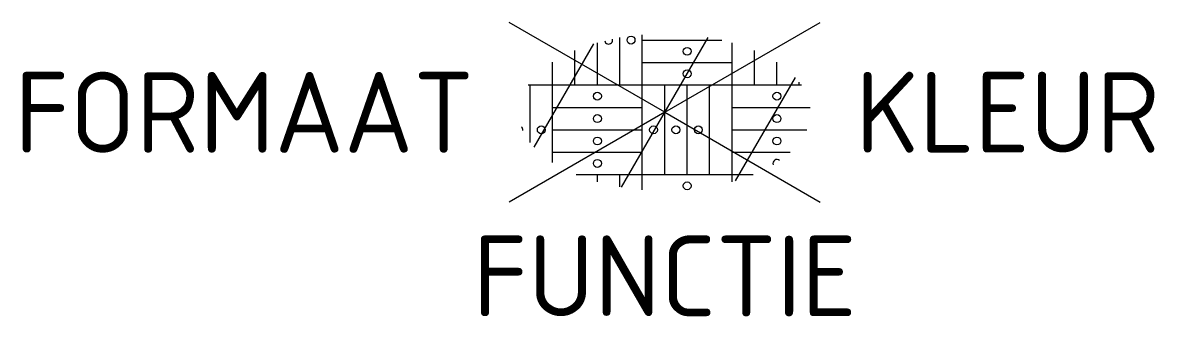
# Model space of a CAD drawing. Header units: metres. Extents: x -14.3 to 10.9, y -4.5 to 2.
import ezdxf
from ezdxf.enums import TextEntityAlignment as Align

# ---------------------------------------------------------------- set-up
doc = ezdxf.new("R2010")
doc.units = ezdxf.units.M
doc.styles.add('NLCS-ISO', font='NLCS-ISO.ttf')

msp = doc.modelspace()

# ---------------------------------------------------------------- linework, layer by layer
for p, q in [((0, 0), (-3.464, 2)), ((0, 0), (3.464, 2)), ((-2.912, -0.777), (-1.581, 1.529)), ((-1.5, 0.61), (-1.5, 1.552)), ((-1, 0.61), (-1, 1.665)), ((-0.964, -1.67), (0.965, 1.671)), ((-0.5, -1.729), (-0.5, 1.729)), ((-0.5, 1.61), (1.274, 1.61)), ((1.5, -1.552), (1.5, 1.552)), ((-2, 0.61), (-2, 1.379)), ((2, 0.61), (2, 1.379)), ((-2.513, 1.11), (-2.5, 1.11)), ((-2.5, -1.118), (-2.5, 1.118)), ((-0.5, 1.11), (1.5, 1.11)), ((2.5, 0.61), (2.5, 1.118)), ((1.581, -1.529), (2.912, 0.777)), ((-3.046, 0.61), (3.046, 0.61)), ((-3, -0.673), (-3, 0.61)), ((0, -1.39), (0, 0.61)), ((0.5, -1.39), (0.5, 0.61)), ((1, -1.39), (1, 0.61)), ((3, 0.61), (3, 0.673)), ((0, 0), (-3.464, -2)), ((-2.5, 0.11), (-0.5, 0.11)), ((0, 0), (3.464, -2)), ((1.5, 0.11), (3.244, 0.11)), ((-2.5, -0.39), (-0.5, -0.39)), ((1.5, -0.39), (3.168, -0.39)), ((-2.5, -0.89), (-0.5, -0.89)), ((1.5, -0.89), (2.798, -0.89)), ((-1.974, -1.39), (1.974, -1.39)), ((-1.5, -1.552), (-1.5, -1.39)), ((-1, -1.665), (-1, -1.39))]:
    msp.add_line(p, q)
for centre in [(-0.75, 1.61), (0.5, 1.36), (0.5, 0.86), (-1.5, 0.36), (2.5, 0.36), (-1.5, -0.14), (2.5, -0.14), (-2.75, -0.39), (-0.25, -0.39), (0.25, -0.39), (0.75, -0.39), (-1.5, -0.64), (2.5, -0.64), (-1.5, -1.14), (0.5, -1.64)]:
    msp.add_circle(centre, 0.0881)
for centre, start, end in [((-1.25, 1.61), 189.7023, 15.6233), ((-3.25, -0.39), 351.7515, 51.1428), ((2.5, -1.14), 45.6629, 199.7745)]:
    msp.add_arc(centre, 0.0881, start, end)

# ---------------------------------------------------------------- texts
at = {"style": 'NLCS-ISO'}
msp.add_attdef('FORMAAT', text='WF', height=1.8, dxfattribs=at).set_placement((-4.25, 0), align=Align.MIDDLE_RIGHT)
msp.add_attdef('KLEUR', text='RD', height=1.8, dxfattribs=at).set_placement((4.25, 0), align=Align.MIDDLE_LEFT)
at = {"style": 'NLCS-ISO', "flags": 1}
msp.add_attdef('FUNCTIE', text='', height=1.8, dxfattribs=at).set_placement((0, -2.75), align=Align.TOP_CENTER)

doc.saveas('drawing.dxf')
